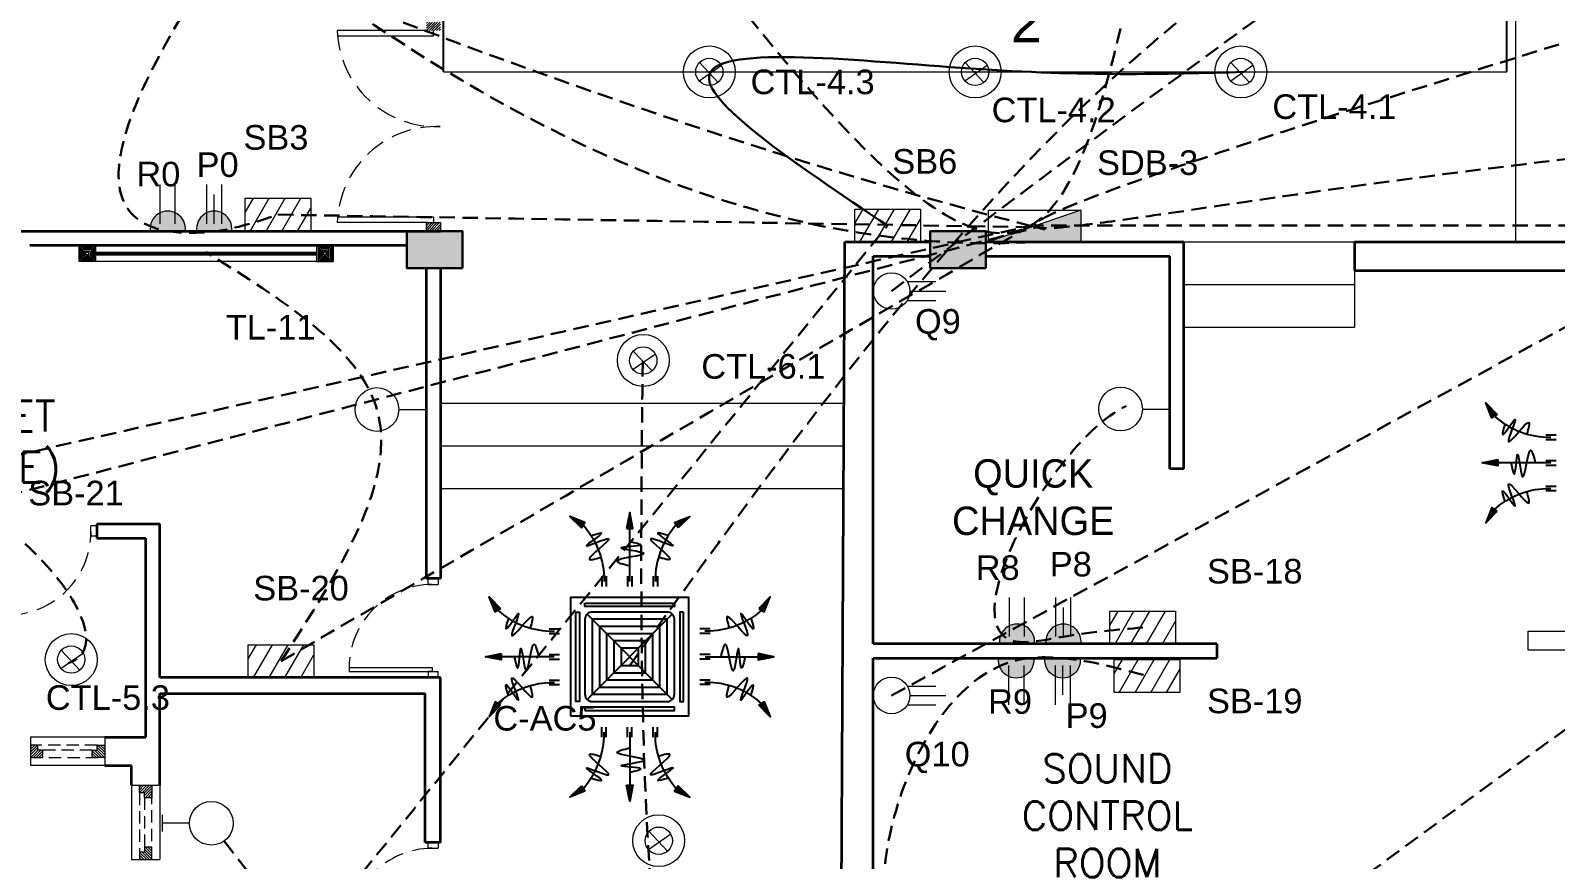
# Model space of a CAD drawing. Header units: inches. Extents: x 845 to 17085, y 908 to 10810.
# Drawn here: x 4550.8 to 4922.8, y 3892.8 to 4095 of the extents above; entities that cross this region are included whole.
import ezdxf

# ---------------------------------------------------------------- set-up
doc = ezdxf.new("R2010")
doc.units = ezdxf.units.IN
doc.header["$LTSCALE"] = 15
doc.header["$MEASUREMENT"] = 0
for name, pattern in [('ACAD_ISO04W100', [30.5, 24, -3, 0.5, -3]), ('CENTER2', [1.125, 0.75, -0.125, 0.125, -0.125]), ('CONTINUA', [0]), ('DASHED2', [0.375, 0.25, -0.125]), ('HIDDEN', [0.375, 0.25, -0.125])]:
    doc.linetypes.add(name, pattern=pattern)
for name, color, linetype, lineweight in [('.15', 4, 'Continuous', 15), ('c1', 21, 'Continuous', 30), ('E. Fixture', 6, 'Continuous', 20), ('FURN', 43, 'Continuous', 18), ('FURN 2', 34, 'Continuous', 15), ('GRID', 8, 'ACAD_ISO04W100', 5), ('HATCH', 251, 'Continuous', 5), ('humans', 7, 'Continuous', 15), ('L-TXT', 255, 'Continuous', 9), ('PDF_Layer1', 1, 'Continuous', 18), ('SLD', 140, 'Continuous', 9), ('wall 1', 1, 'Continuous', 35), ('WIND & DOOR', 160, 'Continuous', 9), ('window and door', 170, 'Continuous', 9)]:
    doc.layers.add(name, color=color, linetype=linetype, lineweight=lineweight)
for name, color, linetype in [('AIR', 7, 'Continuous'), ('AIR-00', 8, 'Continuous'), ('AIR-01', 105, 'Continuous'), ('AIR-02', 2, 'Continuous'), ('AIR-04', 40, 'Continuous'), ('DB cable', 141, 'HIDDEN'), ('dimension', 7, 'Continuous'), ('SB cable', 58, 'CENTER2'), ('Text', 255, 'Continuous')]:
    doc.layers.add(name, color=color, linetype=linetype)
doc.layers.add('door and window', color=7, linetype='Continuous', lineweight=25, true_color=0x0609c1)
doc.styles.add('ROMANS', font='ROMANS')
doc.styles.get("Standard").update_dxf_attribs({"font": 'arial.ttf'})
doc.dimstyles.get("Standard").update_dxf_attribs({"dimtxt": 9.75, "dimasz": 6.25, "dimexe": 0.18, "dimexo": 0.0625, "dimgap": 0.09, "dimtad": 0, "dimdec": 1, "dimzin": 0, "dimdsep": 46, "dimlunit": 4, "dimtxsty": 'Standard', "dimblk": 'ARCHTICK', "dimcen": 0.09, "dimadec": 0, "dimazin": 0, "dimtfac": 1, "dimtdec": 1, "dimtofl": 0, "dimtmove": 0, "dimatfit": 3, "dimldrblk": 'ARCHTICK', "dimfxl": 1, "dimtolj": 1, "dimtzin": 0, "dimlwd": 25, "dimarcsym": 0})

# ---------------------------------------------------------------- blocks, each defined once
blk = doc.blocks.new('C')
at = {"layer": 'E. Fixture'}
blk.add_hatch(color=256, dxfattribs=at).paths.add_polyline_path([(27131.11, -3595.1), (27140.34, -3595.1), (27140.34, -3591.94)])
blk.add_line((27140.34, -3591.94), (27131.11, -3595.1), dxfattribs=at)
blk.add_lwpolyline([(27131.11, -3591.94), (27140.34, -3591.94), (27140.34, -3595.1), (27131.11, -3595.1), (27131.11, -3591.94)], dxfattribs=at)
blk = doc.blocks.new('05')
at = {"layer": 'E. Fixture'}
blk.add_hatch(color=256, dxfattribs=at).paths.add_polyline_path([(27124.32, -3822.56), (27124.32, -3814.56, 1.138442)])
for p, q in [((27124.32, -3822.56), (27124.32, -3814.56)), ((27122.65, -3816.83), (27113.67, -3816.83)), ((27122.65, -3818.56), (27115.97, -3818.56)), ((27122.65, -3820.28), (27113.67, -3820.28))]:
    blk.add_line(p, q, dxfattribs=at)
blk.add_arc((27123.8, -3818.56), 4.03, 82.5917, 277.4083, dxfattribs=at)
blk = doc.blocks.new('10')
at = {"layer": 'E. Fixture'}
blk.add_hatch(color=256, dxfattribs=at).paths.add_polyline_path([(27132.13, -3831.38), (27132.13, -3823.38, 1.138442)])
for p, q in [((27132.13, -3831.38), (27132.13, -3823.38)), ((27130.46, -3825.65), (27121.48, -3825.65)), ((27130.46, -3829.1), (27121.48, -3829.1))]:
    blk.add_line(p, q, dxfattribs=at)
blk.add_arc((27131.61, -3827.38), 4.03, 82.5917, 277.4083, dxfattribs=at)
blk = doc.blocks.new('oo')
at = {"layer": 'E. Fixture', "lineweight": 15}
for p, q in [((755.23, 589.1), (809.18, 589.1)), ((755.23, 589.03), (809.18, 589.03)), ((755.23, 588.97), (809.18, 588.97)), ((755.23, 588.9), (809.18, 588.9)), ((755.23, 588.77), (809.18, 588.77)), ((755.23, 588.63), (809.18, 588.63)), ((755.23, 588.57), (809.18, 588.57)), ((755.23, 588.5), (809.18, 588.5)), ((755.23, 588.43), (809.18, 588.43)), ((755.23, 588.43), (809.18, 588.43))]:
    blk.add_line(p, q, dxfattribs=at)
at = {"layer": 'E. Fixture', "color": 5, "lineweight": 15}
blk.add_lwpolyline([(751.23, 590.77), (813.18, 590.77), (813.18, 586.76), (751.23, 586.76), (751.23, 590.77)], dxfattribs=at)
at = {"layer": 'HATCH', "lineweight": 15}
for points in [[(751.23, 590.77), (755.23, 590.77), (755.23, 586.76), (751.23, 586.76)], [(751.56, 590.43), (754.89, 590.43), (754.89, 587.1), (751.56, 587.1)], [(751.89, 590.1), (754.56, 590.1), (754.56, 587.43), (751.89, 587.43)], [(752.23, 589.77), (754.23, 589.77), (754.23, 587.76), (752.23, 587.76)], [(752.56, 589.43), (753.89, 589.43), (753.89, 588.1), (752.56, 588.1)], [(752.89, 589.1), (753.56, 589.1), (753.56, 588.43), (752.89, 588.43)], [(813.18, 590.77), (809.18, 590.77), (809.18, 586.76), (813.18, 586.76)], [(812.85, 590.43), (809.51, 590.43), (809.51, 587.1), (812.85, 587.1)], [(812.52, 590.1), (809.85, 590.1), (809.85, 587.43), (812.52, 587.43)], [(812.18, 589.77), (810.18, 589.77), (810.18, 587.76), (812.18, 587.76)], [(811.85, 589.43), (810.52, 589.43), (810.52, 588.1), (811.85, 588.1)], [(811.52, 589.1), (810.85, 589.1), (810.85, 588.43), (811.52, 588.43)]]:
    blk.add_lwpolyline(points, close=True, dxfattribs=at)
blk = doc.blocks.new('FCU-13000P (CASSETTE SPLIT)')
at = {"layer": 'AIR-00', "ltscale": 3}
for p, q in [((0, 0.523), (0, 1)), ((-0.193, 0.558), (-0.193, 0.487)), ((-0.162, 0.558), (-0.162, 0.487)), ((-0.016, 0.558), (-0.016, 0.487)), ((0.016, 0.558), (0.016, 0.487)), ((0.162, 0.558), (0.162, 0.487)), ((0.193, 0.558), (0.193, 0.487)), ((-0.558, 0.193), (-0.487, 0.193)), ((-0.558, 0.162), (-0.487, 0.162)), ((0.558, 0.193), (0.487, 0.193)), ((0.558, 0.162), (0.487, 0.162)), ((-0.523, 0), (-1, 0)), ((-0.558, 0.016), (-0.487, 0.016)), ((0.558, 0.016), (0.487, 0.016)), ((0.523, 0), (1, 0)), ((-0.558, -0.016), (-0.487, -0.016)), ((0.558, -0.016), (0.487, -0.016)), ((-0.558, -0.162), (-0.487, -0.162)), ((-0.558, -0.193), (-0.487, -0.193)), ((0.558, -0.162), (0.487, -0.162)), ((0.558, -0.193), (0.487, -0.193)), ((-0.193, -0.558), (-0.193, -0.487)), ((-0.162, -0.558), (-0.162, -0.487)), ((-0.016, -0.558), (-0.016, -0.487)), ((0, -0.523), (0, -1)), ((0.016, -0.558), (0.016, -0.487)), ((0.162, -0.558), (0.162, -0.487)), ((0.193, -0.558), (0.193, -0.487))]:
    blk.add_line(p, q, dxfattribs=at)
at = {"layer": 'AIR-00'}
for p, q in [((0.295, -0.295), (-0.295, 0.295)), ((0.295, 0.295), (-0.295, -0.295))]:
    blk.add_line(p, q, dxfattribs=at)
at = {"layer": 'AIR-00', "ltscale": 3}
for points in [[(-0.335, 0.895), (-0.311, 0.932), (-0.416, 0.973)], [(-0.022, 0.89), (0.022, 0.89), (0, 1)], [(0.335, 0.895), (0.311, 0.932), (0.416, 0.973)], [(-0.895, 0.335), (-0.932, 0.311), (-0.973, 0.416)], [(0.895, 0.335), (0.932, 0.311), (0.973, 0.416)], [(-0.89, 0.022), (-0.89, -0.022), (-1, 0)], [(0.89, 0.022), (0.89, -0.022), (1, 0)], [(-0.895, -0.335), (-0.932, -0.311), (-0.973, -0.416)], [(0.895, -0.335), (0.932, -0.311), (0.973, -0.416)], [(-0.335, -0.895), (-0.311, -0.932), (-0.416, -0.973)], [(-0.022, -0.89), (0.022, -0.89), (0, -1)], [(0.335, -0.895), (0.311, -0.932), (0.416, -0.973)]]:
    blk.add_lwpolyline(points, close=True, dxfattribs=at)
at = {"layer": 'AIR-00'}
for points in [[(-0.323, 0.914, -0.171809), (-0.178, 0.558), (-0.178, 0.522)], [(0.323, 0.914, 0.171809), (0.178, 0.558), (0.178, 0.522)], [(-0.914, 0.323, 0.171809), (-0.558, 0.178), (-0.522, 0.178)], [(0.914, 0.323, -0.171809), (0.558, 0.178), (0.522, 0.178)], [(-0.914, -0.323, -0.171809), (-0.558, -0.178), (-0.522, -0.178)], [(0.914, -0.323, 0.171809), (0.558, -0.178), (0.522, -0.178)], [(-0.323, -0.914, 0.171809), (-0.178, -0.558), (-0.178, -0.522)], [(0.323, -0.914, -0.171809), (0.178, -0.558), (0.178, -0.522)]]:
    blk.add_lwpolyline(points, format="xyb", dxfattribs=at)
for points in [[(-0.26, -0.26), (0.26, -0.26), (0.26, 0.26), (-0.26, 0.26)], [(-0.21, -0.21), (0.21, -0.21), (0.21, 0.21), (-0.21, 0.21)], [(-0.16, -0.16), (0.16, -0.16), (0.16, 0.16), (-0.16, 0.16)], [(-0.11, -0.11), (0.11, -0.11), (0.11, 0.11), (-0.11, 0.11)], [(-0.06, -0.06), (0.06, -0.06), (0.06, 0.06), (-0.06, 0.06)]]:
    blk.add_lwpolyline(points, close=True, dxfattribs=at)
at = {"layer": 'AIR-00', "ltscale": 3}
for points in [[(-0.268, 0.84), (-0.231, 0.852), (-0.134, 0.882), (-0.422, 0.704), (0.005, 0.903), (-0.358, 0.645), (-0.239, 0.678), (-0.199, 0.69)], [(0.268, 0.84), (0.231, 0.852), (0.134, 0.882), (0.422, 0.704), (-0.005, 0.903), (0.358, 0.645), (0.239, 0.678), (0.199, 0.69)], [(-0.84, 0.268), (-0.852, 0.231), (-0.882, 0.134), (-0.704, 0.422), (-0.903, -0.005), (-0.645, 0.358), (-0.678, 0.239), (-0.69, 0.199)], [(0.84, 0.268), (0.852, 0.231), (0.882, 0.134), (0.704, 0.422), (0.903, -0.005), (0.645, 0.358), (0.678, 0.239), (0.69, 0.199)], [(-0.84, -0.268), (-0.852, -0.231), (-0.882, -0.134), (-0.704, -0.422), (-0.903, 0.005), (-0.645, -0.358), (-0.678, -0.239), (-0.69, -0.199)], [(0.84, -0.268), (0.852, -0.231), (0.882, -0.134), (0.704, -0.422), (0.903, 0.005), (0.645, -0.358), (0.678, -0.239), (0.69, -0.199)], [(-0.268, -0.84), (-0.231, -0.852), (-0.134, -0.882), (-0.422, -0.704), (0.005, -0.903), (-0.358, -0.645), (-0.239, -0.678), (-0.199, -0.69)], [(0.268, -0.84), (0.231, -0.852), (0.134, -0.882), (0.422, -0.704), (-0.005, -0.903), (0.358, -0.645), (0.239, -0.678), (0.199, -0.69)]]:
    blk.add_open_spline(points, degree=3, knots=[0.0032834, 0.0032834, 0.0032834, 0.0032834, 0.0712567, 0.1924075, 0.3347111, 0.5062145, 0.5813292, 0.5813292, 0.5813292, 0.5813292], dxfattribs=at)
for points in [[(0, 0.8), (0.077, 0.776), (-0.058, 0.755), (0.098, 0.718), (-0.087, 0.663), (0, 0.631)], [(-0.8, 0), (-0.776, -0.077), (-0.755, 0.058), (-0.718, -0.098), (-0.663, 0.087), (-0.631, 0)], [(0.8, 0), (0.776, -0.077), (0.755, 0.058), (0.718, -0.098), (0.663, 0.087), (0.631, 0)], [(0, -0.8), (0.077, -0.776), (-0.058, -0.755), (0.098, -0.718), (-0.087, -0.663), (0, -0.631)]]:
    blk.add_spline(points, degree=3, dxfattribs=at)
for points in [[(-0.416, 0.973), (-0.335, 0.895), (-0.311, 0.932)], [(0, 1), (-0.022, 0.89), (0.022, 0.89)], [(0.416, 0.973), (0.335, 0.895), (0.311, 0.932)], [(-0.973, 0.416), (-0.895, 0.335), (-0.932, 0.311)], [(0.973, 0.416), (0.895, 0.335), (0.932, 0.311)], [(-1, 0), (-0.89, 0.022), (-0.89, -0.022)], [(1, 0), (0.89, 0.022), (0.89, -0.022)], [(-0.973, -0.416), (-0.895, -0.335), (-0.932, -0.311)], [(0.973, -0.416), (0.895, -0.335), (0.932, -0.311)], [(-0.416, -0.973), (-0.335, -0.895), (-0.311, -0.932)], [(0, -1), (-0.022, -0.89), (0.022, -0.89)], [(0.416, -0.973), (0.335, -0.895), (0.311, -0.932)]]:
    blk.add_solid(points, dxfattribs=at)
at = {"layer": 'AIR-01'}
for points in [[(-0.31, 0.372), (0.31, 0.372), (0.31, 0.348), (-0.31, 0.348)], [(-0.373, 0.31), (-0.348, 0.31), (-0.348, -0.31), (-0.373, -0.31)], [(0.372, 0.31), (0.348, 0.31), (0.348, -0.31), (0.372, -0.31)], [(-0.31, -0.373), (0.31, -0.373), (0.31, -0.348), (-0.31, -0.348)]]:
    blk.add_lwpolyline(points, close=True, dxfattribs=at)
at = {"layer": 'AIR-02'}
blk.add_lwpolyline([(-0.26, -0.31), (0.26, -0.31, 0.414214), (0.31, -0.26), (0.31, 0.26, 0.414214), (0.26, 0.31), (-0.26, 0.31, 0.414214), (-0.31, 0.26), (-0.31, -0.26, 0.414214)], format="xyb", close=True, dxfattribs=at)
at = {"layer": 'AIR-04'}
blk.add_lwpolyline([(-0.41, -0.41), (0.41, -0.41), (0.41, 0.41), (-0.41, 0.41)], close=True, dxfattribs=at)
blk = doc.blocks.new('_ArchTick')
at = {"layer": 'GRID', "color": 0, "const_width": 0.15}
blk.add_lwpolyline([(-0.5, -0.5), (0.5, 0.5)], dxfattribs=at)
blk = doc.blocks.new('*D184')
at = {"layer": 'Defpoints', "color": 0, "linetype": 'ByBlock', "lineweight": 30, "transparency": 16777216}
for p in [(4651.58, 4103.77), (4651.58, 4084.86), (4910.93, 4084.86)]:
    blk.add_point(p, dxfattribs=at)
at = {"layer": 'humans', "color": 0, "linetype": 'ByBlock', "lineweight": -2, "transparency": 16777216}
for p, q in [((4651.58, 4084.92), (4651.58, 4103.95)), ((4910.93, 4084.92), (4910.93, 4103.95))]:
    blk.add_line(p, q, dxfattribs=at)
at = {"layer": 'humans', "color": 0, "linetype": 'Continuous', "lineweight": 25, "transparency": 16777216}
for p, q in [((4651.58, 4103.77), (4760.78, 4103.77)), ((4910.93, 4103.77), (4801.73, 4103.77))]:
    blk.add_line(p, q, dxfattribs=at)
at = {"layer": 'humans', "color": 0, "linetype": 'ByBlock', "lineweight": 25, "transparency": 16777216, "xscale": 6.25, "yscale": 6.25, "zscale": 6.25}
for p, rotation in [((4651.58, 4103.77), 179.9999999999604), ((4910.93, 4103.77), 359.9999999999604)]:
    blk.add_blockref('_ArchTick', p, dxfattribs=dict(at, rotation=rotation))
at = {"layer": 'humans', "color": 0, "linetype": 'ByBlock', "transparency": 16777216, "insert": (4781.25, 4103.77), "char_height": 9.75, "attachment_point": 5}
blk.add_mtext('\\A1;21\'-7{\\H1x;\\S1/2;}"', dxfattribs=at)
blk = doc.blocks.new('*D328')
at = {"layer": 'Defpoints', "color": 0, "linetype": 'DASHED2', "lineweight": 211, "transparency": 16777216}
for p in [(4447.8, 4239.51), (4276.42, 3387.16), (4447.8, 3387.16), (4733.32, 1786.91), (4733.32, 1708.41), (4746.82, 1708.41)]:
    blk.add_point(p, dxfattribs=at)
at = {"layer": 'dimension', "color": 0, "linetype": 'DASHED2', "lineweight": -2, "transparency": 16777216}
for p, q in [((4733.38, 1786.91), (4747, 1786.91)), ((4733.38, 1708.41), (4747, 1708.41))]:
    blk.add_line(p, q, dxfattribs=at)
at = {"layer": 'dimension', "color": 0, "linetype": 'Continuous', "lineweight": 25, "transparency": 16777216}
for p, q in [((4746.82, 1786.91), (4746.82, 1764.29)), ((4746.82, 1708.41), (4746.82, 1731.03))]:
    blk.add_line(p, q, dxfattribs=at)
at = {"layer": 'L-TXT', "color": 0, "linetype": 'DASHED2', "lineweight": -2, "transparency": 16777216}
for p, q in [((4447.74, 4239.51), (4276.24, 4239.51)), ((4447.74, 3387.16), (4276.24, 3387.16))]:
    blk.add_line(p, q, dxfattribs=at)
at = {"layer": 'L-TXT', "color": 0, "linetype": 'Continuous', "lineweight": 25, "transparency": 16777216}
for p, q in [((4276.42, 4239.51), (4276.42, 3833.69)), ((4276.42, 3387.16), (4276.42, 3792.99))]:
    blk.add_line(p, q, dxfattribs=at)
at = {"layer": 'dimension', "color": 0, "linetype": 'DASHED2', "lineweight": 25, "transparency": 16777216, "xscale": 6.25, "yscale": 6.25, "zscale": 6.25}
for p, rotation in [((4746.82, 1786.91), 90), ((4746.82, 1708.41), 270)]:
    blk.add_blockref('_ArchTick', p, dxfattribs=dict(at, rotation=rotation))
at = {"layer": 'L-TXT', "color": 0, "linetype": 'DASHED2', "lineweight": 25, "transparency": 16777216, "xscale": 6.25, "yscale": 6.25, "zscale": 6.25}
for p, rotation in [((4276.42, 4239.51), 90), ((4276.42, 3387.16), 270)]:
    blk.add_blockref('_ArchTick', p, dxfattribs=dict(at, rotation=rotation))
at = {"layer": 'dimension', "color": 0, "linetype": 'DASHED2', "lineweight": 30, "transparency": 16777216, "insert": (4746.82, 1747.66), "char_height": 9.75, "attachment_point": 5, "rotation": 90}
blk.add_mtext('\\A1;6\'-6{\\H1x;\\S1/2;}"', dxfattribs=at)
at = {"layer": 'L-TXT', "color": 0, "linetype": 'DASHED2', "lineweight": 211, "transparency": 16777216, "insert": (4276.42, 3813.34), "char_height": 9.75, "attachment_point": 5, "rotation": 90}
blk.add_mtext('\\A1;71\'-0{\\H1x;\\S1/2;}"', dxfattribs=at)
blk = doc.blocks.new('*D331')
at = {"layer": 'Defpoints', "color": 0, "linetype": 'DASHED2', "lineweight": 211, "transparency": 16777216}
for p in [(5671.72, 4291.1), (4447.8, 4239.51), (5671.72, 4239.51), (4819.32, 1356.91), (4865.82, 1356.91), (4865.82, 1021.91)]:
    blk.add_point(p, dxfattribs=at)
at = {"layer": 'dimension', "color": 0, "linetype": 'DASHED2', "lineweight": -2, "transparency": 16777216}
for p, q in [((4865.75, 1356.91), (4819.14, 1356.91)), ((4865.75, 1021.91), (4819.14, 1021.91))]:
    blk.add_line(p, q, dxfattribs=at)
at = {"layer": 'dimension', "color": 0, "linetype": 'Continuous', "lineweight": 25, "transparency": 16777216}
for p, q in [((4819.32, 1356.91), (4819.32, 1210.11)), ((4819.32, 1021.91), (4819.32, 1168.7))]:
    blk.add_line(p, q, dxfattribs=at)
at = {"layer": 'L-TXT', "color": 0, "linetype": 'DASHED2', "lineweight": -2, "transparency": 16777216}
for p, q in [((4447.8, 4239.58), (4447.8, 4291.28)), ((5671.72, 4239.58), (5671.72, 4291.28))]:
    blk.add_line(p, q, dxfattribs=at)
at = {"layer": 'L-TXT', "color": 0, "linetype": 'Continuous', "lineweight": 25, "transparency": 16777216}
for p, q in [((4447.8, 4291.1), (5048.07, 4291.1)), ((5671.72, 4291.1), (5071.45, 4291.1))]:
    blk.add_line(p, q, dxfattribs=at)
at = {"layer": 'dimension', "color": 0, "linetype": 'DASHED2', "lineweight": 25, "transparency": 16777216, "xscale": 6.25, "yscale": 6.25, "zscale": 6.25}
for p, rotation in [((4819.32, 1356.91), 90), ((4819.32, 1021.91), 270)]:
    blk.add_blockref('_ArchTick', p, dxfattribs=dict(at, rotation=rotation))
at = {"layer": 'L-TXT', "color": 0, "linetype": 'DASHED2', "lineweight": 25, "transparency": 16777216, "xscale": 6.25, "yscale": 6.25, "zscale": 6.25, "rotation": 180}
blk.add_blockref('_ArchTick', (4447.8, 4291.1), dxfattribs=at)
at = {"layer": 'L-TXT', "color": 0, "linetype": 'DASHED2', "lineweight": 25, "transparency": 16777216, "xscale": 6.25, "yscale": 6.25, "zscale": 6.25}
blk.add_blockref('_ArchTick', (5671.72, 4291.1), dxfattribs=at)
at = {"layer": 'dimension', "color": 0, "linetype": 'DASHED2', "lineweight": 30, "transparency": 16777216, "insert": (4819.32, 1189.41), "char_height": 9.75, "attachment_point": 5, "rotation": 90}
blk.add_mtext('\\A1;27\'-11"', dxfattribs=at)
at = {"layer": 'L-TXT', "color": 0, "linetype": 'DASHED2', "lineweight": 211, "transparency": 16777216, "insert": (5059.76, 4291.1), "char_height": 9.75, "attachment_point": 5}
blk.add_mtext("\\A1;102'", dxfattribs=at)

msp = doc.modelspace()

# ---------------------------------------------------------------- hatches: boundary and pattern name
at = {"layer": 'E. Fixture', "lineweight": 5}
h = msp.add_hatch(dxfattribs=at)
h.set_pattern_fill('ANSI31', color=256, scale=26.668912, angle=15, style=0)
h.set_pattern_definition([(60, (-66228.3533, 11484.3496), (-2.88699442, 1.666807), [])])
h.paths.add_polyline_path([(4603.2, 4046.06), (4619.2, 4046.06), (4619.2, 4054.06), (4603.2, 4054.06)])
h = msp.add_hatch(dxfattribs=at)
h.set_pattern_fill('ANSI31', color=256, scale=26.668912, angle=15, style=0)
h.set_pattern_definition([(60, (-66079.651, 11481.684), (-2.88699442, 1.666807), [])])
h.paths.add_polyline_path([(4751.9, 4043.39), (4767.9, 4043.39), (4767.9, 4051.39), (4751.9, 4051.39)])
h = msp.add_hatch(dxfattribs=at)
h.set_pattern_fill('ANSI31', color=256, scale=26.668912, angle=15, style=0)
h.set_pattern_definition([(60, (-66017.409, 11383.6317), (-2.88699442, 1.666807), [])])
h.paths.add_polyline_path([(4814.14, 3945.34), (4830.14, 3945.34), (4830.14, 3953.34), (4814.14, 3953.34)])
h = msp.add_hatch(dxfattribs=at)
h.set_pattern_fill('ANSI31', color=256, scale=26.668912, angle=15, style=0)
h.set_pattern_definition([(60, (-66227.5912, 11375.459), (-2.88699442, 1.666807), [])])
h.paths.add_polyline_path([(4603.96, 3937.17), (4619.96, 3937.17), (4619.96, 3945.17), (4603.96, 3945.17)])
h = msp.add_hatch(dxfattribs=at)
h.set_pattern_fill('ANSI31', color=256, scale=26.668912, angle=15, style=0)
h.set_pattern_definition([(60, (-66016.37, 11371.8353), (-2.88699442, 1.666807), [])])
h.paths.add_polyline_path([(4815.18, 3933.54), (4831.18, 3933.54), (4831.18, 3941.55), (4815.18, 3941.55)])
at = {"layer": 'HATCH', "lineweight": 0, "true_color": 0x000000}
h = msp.add_hatch(dxfattribs=at)
h.set_pattern_fill('ANSI31', color=18, scale=0.135883)
h.set_pattern_definition([(45, (-944924.3891, -1058206.72986), (-0.30506607815, 0.30506607815), [])])
h.paths.add_polyline_path([(4650.8, 4048.11), (4650.46, 4048.11), (4647.4, 4048.11), (4647.4, 4046.06), (4650.8, 4046.06)])
h.paths.add_polyline_path([(4650.8, 4097.02), (4647.4, 4097.02), (4647.4, 4094.97), (4647.74, 4094.97), (4650.8, 4094.97)])
at = {"layer": 'HATCH'}
h = msp.add_hatch(color=256, dxfattribs=at)
h.dxf.hatch_style = 1
h.paths.add_polyline_path([(4656.17, 4046.06), (4656.17, 4037.01), (4642.6, 4037.01), (4642.6, 4046.06)])
h = msp.add_hatch(color=256, dxfattribs=at)
h.dxf.hatch_style = 1
h.paths.add_polyline_path([(4783.9, 4046.06), (4783.9, 4037.01), (4770.33, 4037.01), (4770.33, 4046.06)])

# ---------------------------------------------------------------- linework, layer by layer
at = {"layer": '.15', "lineweight": 15}
for p, q in [((4568.92, 3922.63), (4550.83, 3922.63)), ((4568.92, 3915.69), (4550.83, 3915.69)), ((4575.48, 3910.87), (4575.48, 3892.77)), ((4582.41, 3910.87), (4582.41, 3892.77))]:
    msp.add_line(p, q, dxfattribs=at)
at = {"layer": 'c1'}
for points in [[(4656.17, 4037.01), (4656.17, 4046.06), (4642.6, 4046.06), (4642.6, 4037.01)], [(4783.9, 4037.01), (4783.9, 4046.06), (4770.33, 4046.06), (4770.33, 4037.01)]]:
    msp.add_lwpolyline(points, close=True, dxfattribs=at)
at = {"layer": 'DB cable', "linetype": 'DASHED2', "lineweight": 30}
for points in [[(4760.87, 4031.43), (5208.14, 4175.54), (5208.72, 4174.39)], [(4696.99, 3940.1), (5057.53, 4141.11), (5394.33, 3994.45), (5225.99, 4133.87), (5225.62, 4132.38)], [(4520.41, 4188.21), (4795.8, 4043.39), (4797.06, 4043.46)], [(4760.87, 3932.78), (5209.4, 4177.92)], [(4516.41, 4147.19), (4796.2, 4046.97), (4798.25, 4046.45)], [(4539.59, 3463.74), (4592.3, 3629.81), (4713.54, 3760.41), (5225.99, 4129.66)], [(4701.77, 4129.37), (4794.74, 4047.34), (4823.64, 4129.37)], [(4803.17, 3318.92), (5052.79, 3318.92), (5265.67, 3319.53), (5376.59, 3740.68), (5225.99, 4129.66)], [(4803.42, 3465.42), (5050.92, 3463.27), (5269.03, 3463.27), (5225.99, 4129.66)], [(4803.66, 3609.74), (5051.16, 3609.74), (5267.16, 3606.09), (5225.99, 4129.66)], [(4611.2, 4050.06), (4796.2, 4046.97)], [(4611.96, 3941.17), (4797.52, 4048.95)], [(4491.26, 3978.65), (4794.74, 4047.34)], [(4534.22, 3978.65), (4796.2, 4046.97)], [(4617.54, 3872.04), (4759.9, 4047.39)], [(5034.18, 4047.39), (4795.77, 4047.39)]]:
    msp.add_spline(points, degree=3, dxfattribs=at)
at = {"layer": 'DB cable', "color": 6, "linetype": 'DASHED2', "lineweight": 30}
msp.add_spline([(4514.45, 3664.24), (5660.97, 3625.08), (5306.65, 4047.26), (4795.8, 4047.26), (5209.4, 4177.92)], degree=3, dxfattribs=at)
at = {"layer": 'door and window', "color": 18, "lineweight": 0, "true_color": 0x000000}
for p, q in [((4647.74, 4094.97), (4625.67, 4094.97)), ((4649.1, 4093.62), (4625.75, 4093.62)), ((4649.1, 4093.62), (4649.1, 4094.97)), ((4647.74, 4048.11), (4625.67, 4048.11)), ((4649.1, 4049.46), (4625.75, 4049.46)), ((4649.1, 4049.46), (4649.1, 4048.11))]:
    msp.add_line(p, q, dxfattribs=at)
msp.add_lwpolyline([(4650.8, 4046.06), (4647.4, 4046.06), (4647.4, 4048.11), (4650.8, 4048.11)], close=True, dxfattribs=at)
at = {"layer": 'E. Fixture', "lineweight": 5}
for p, q in [((4719.37, 4086.41), (4713.92, 4082.64)), ((4713.99, 4087.14), (4718.54, 4082.29)), ((4784.2, 4086.41), (4778.76, 4082.64)), ((4778.82, 4087.14), (4783.38, 4082.29)), ((4849.04, 4086.41), (4843.6, 4082.64)), ((4843.66, 4087.14), (4848.22, 4082.29)), ((4764.73, 4033.74), (4771.71, 4033.74)), ((4764.73, 4029.13), (4771.71, 4029.13)), ((4765.32, 4031.43), (4774.14, 4031.43)), ((4703.26, 4016.05), (4697.82, 4012.28)), ((4697.88, 4016.78), (4702.44, 4011.93)), ((4647.33, 4004.55), (4647.33, 4000.51)), ((4828.73, 4004.67), (4828.73, 4000.63)), ((4640.66, 4002.53), (4647.33, 4002.53)), ((4822.06, 4002.65), (4828.73, 4002.65)), ((4558.34, 3943.81), (4562.89, 3938.96)), ((4563.72, 3943.08), (4558.27, 3939.32)), ((4764.73, 3935.08), (4771.71, 3935.08)), ((4765.32, 3932.78), (4774.14, 3932.78)), ((4764.73, 3930.48), (4771.71, 3930.48)), ((4582.94, 3903.64), (4582.94, 3899.6)), ((4589.6, 3901.62), (4582.94, 3901.62)), ((4707.02, 3898.92), (4701.57, 3895.15)), ((4701.64, 3899.65), (4706.19, 3894.8))]:
    msp.add_line(p, q, dxfattribs=at)
for points in [[(4603.2, 4054.06), (4619.2, 4054.06), (4619.2, 4046.06), (4603.2, 4046.06)], [(4751.9, 4051.39), (4767.9, 4051.39), (4767.9, 4043.39), (4751.9, 4043.39)], [(4814.14, 3953.34), (4830.14, 3953.34), (4830.14, 3945.34), (4814.14, 3945.34)], [(4603.96, 3945.17), (4619.96, 3945.17), (4619.96, 3937.17), (4603.96, 3937.17)], [(4815.18, 3941.55), (4831.18, 3941.55), (4831.18, 3933.54), (4815.18, 3933.54)]]:
    msp.add_lwpolyline(points, close=True, dxfattribs=at)
for centre, radius in [((4716.42, 4084.86), 6.33), ((4781.25, 4084.86), 6.33), ((4846.09, 4084.86), 6.33), ((4716.42, 4084.86), 3.33), ((4781.25, 4084.86), 3.33), ((4846.09, 4084.86), 3.33), ((4760.87, 4031.43), 4.46), ((4700.31, 4014.5), 6.33), ((4700.31, 4014.5), 3.33), ((4635.33, 4002.53), 5.33), ((4816.73, 4002.65), 5.33), ((4560.77, 3941.53), 6.33), ((4560.77, 3941.53), 3.33), ((4760.87, 3932.78), 4.46), ((4594.94, 3901.62), 5.33), ((4704.07, 3897.36), 6.33), ((4704.07, 3897.36), 3.33)]:
    msp.add_circle(centre, radius, dxfattribs=at)
at = {"layer": 'FURN'}
for p, q in [((4650.66, 4004.08), (4749.33, 4004.08)), ((4650.66, 3993.67), (4749.33, 3993.67)), ((4650.66, 3983.27), (4749.33, 3983.27))]:
    msp.add_line(p, q, dxfattribs=at)
at = {"layer": 'FURN 2'}
for p, q in [((4832.2, 4043.39), (4873.81, 4043.39)), ((4873.81, 4036.46), (4873.81, 4022.59)), ((4832.2, 4032.99), (4873.81, 4032.99)), ((4832.2, 4022.59), (4873.81, 4022.59))]:
    msp.add_line(p, q, dxfattribs=at)
at = {"layer": 'HATCH', "lineweight": 0}
for p, q in [((4550.83, 3920.25), (4551.24, 3920.67)), ((4550.83, 3919.59), (4551.9, 3920.67)), ((4550.83, 3918.93), (4552.56, 3920.67)), ((4550.83, 3918.27), (4552.63, 3920.08)), ((4550.87, 3917.65), (4552.68, 3919.46)), ((4551.53, 3917.65), (4553.34, 3919.46)), ((4552.19, 3917.65), (4553.84, 3919.3)), ((4552.86, 3917.65), (4553.84, 3918.64)), ((4553.52, 3917.65), (4553.84, 3917.97)), ((4567.55, 3917.65), (4565.9, 3919.3)), ((4566.89, 3917.65), (4565.9, 3918.64)), ((4566.23, 3917.65), (4565.9, 3917.97)), ((4568.21, 3917.65), (4566.4, 3919.46)), ((4568.87, 3917.65), (4567.06, 3919.46)), ((4568.92, 3918.27), (4567.11, 3920.08)), ((4568.92, 3918.93), (4567.18, 3920.67)), ((4568.92, 3919.59), (4567.84, 3920.67)), ((4568.92, 3920.25), (4568.51, 3920.67)), ((4577.85, 3910.87), (4577.44, 3910.45)), ((4578.51, 3910.87), (4577.44, 3909.79)), ((4579.18, 3910.87), (4577.44, 3909.13)), ((4579.84, 3910.87), (4578.03, 3909.06)), ((4580.45, 3910.82), (4578.64, 3909.01)), ((4580.45, 3910.16), (4578.64, 3908.35)), ((4580.45, 3909.5), (4578.81, 3907.85)), ((4580.45, 3908.84), (4579.47, 3907.85)), ((4580.45, 3908.17), (4580.13, 3907.85)), ((4580.45, 3893.48), (4578.64, 3895.29)), ((4580.45, 3894.14), (4578.81, 3895.79)), ((4580.45, 3894.81), (4579.47, 3895.79)), ((4580.45, 3895.47), (4580.13, 3895.79)), ((4579.18, 3892.77), (4577.44, 3894.51)), ((4578.51, 3892.77), (4577.44, 3893.85)), ((4577.85, 3892.77), (4577.44, 3893.19)), ((4579.84, 3892.77), (4578.03, 3894.58)), ((4580.45, 3892.82), (4578.64, 3894.63))]:
    msp.add_line(p, q, dxfattribs=at)
at = {"layer": 'humans', "linetype": 'ByBlock'}
msp.add_line((4651.58, 4084.86), (4910.93, 4084.86), dxfattribs=at)
for points in [[(4913.16, 4232.58), (5199.25, 4232.58), (5199.25, 4043.39), (4913.16, 4043.39)], [(4916.15, 3948.5), (5184.08, 3948.5), (5184.08, 3943.82), (4916.15, 3943.82)]]:
    msp.add_lwpolyline(points, close=True, dxfattribs=at)
for p in [(4716.42, 4084.86), (4781.25, 4084.86), (4846.09, 4084.86)]:
    msp.add_point(p, dxfattribs=at)
at = {"layer": 'PDF_Layer1', "lineweight": 18}
for p, q in [((4550.83, 3922.63), (4550.83, 3915.69)), ((4568.92, 3922.63), (4568.92, 3915.69)), ((4575.48, 3910.87), (4582.41, 3910.87)), ((4575.48, 3892.77), (4582.41, 3892.77))]:
    msp.add_line(p, q, dxfattribs=at)
at = {"layer": 'SB cable', "color": 2, "linetype": 'DASHED2', "lineweight": 30}
for points in [[(4946.32, 4187.21), (5020.41, 4189.18), (5088.71, 4187.63), (5159.8, 4187.48), (5159.95, 4142.67), (5088.85, 4142.67), (5017.31, 4142.53), (4947.11, 4142.8), (4945.88, 4097), (5014.97, 4095.51), (5088.55, 4097.58), (5157.46, 4095.51), (5199.94, 4181.02), (4913.51, 4180.6), (5108.55, 4045.59), (4991.68, 4047.39), (5034.18, 4047.39)], [(4503.33, 4057.56), (4645, 4178.36), (4584.31, 4046.06), (4595.64, 4045.97), (4611.2, 4050.06)], [(4611.96, 3941.17), (4635.33, 4002.53), (4593.65, 4040.92)], [(4700.16, 4014.35), (4701.57, 3895.15), (4705.73, 3820.22), (4702.31, 3690.68), (4779.2, 3844.84), (4781.03, 3844.34)], [(4822.14, 3949.34), (4802.8, 3947.12), (4791.47, 3945.9), (4816.73, 4002.65), (4818.08, 4003.39)], [(4519.03, 3941.59), (4534.22, 3978.65), (4560.4, 3940.79), (4560.03, 3940.65)], [(4823.92, 3865.37), (4763.62, 3865.93), (4791.26, 3941.32), (4802.6, 3941.87), (4823.18, 3937.55)], [(4871.98, 3808.67), (4939.81, 3775.56), (5014.31, 3754.45), (5089.66, 3754.64), (5162.27, 3774.76), (5228.46, 3807.74), (5340.15, 3902.55), (5340.79, 3902.04)], [(4598.04, 3897.28), (4617.54, 3872.04)]]:
    msp.add_spline(points, degree=3, dxfattribs=at)
at = {"layer": 'SB cable', "color": 2, "linetype": 'ByBlock', "lineweight": 30}
msp.add_spline([(4846.8, 4084.86), (4780.19, 4085.68), (4716.52, 4084.44), (4759.9, 4047.39)], degree=3, dxfattribs=at)
at = {"layer": 'wall 1', "ltscale": 1.5}
for p, q in [((4454.74, 4046.06), (4650.8, 4046.06)), ((4550.7, 4042.59), (4642.6, 4042.59)), ((4748.53, 3859), (4749.47, 4043.39)), ((4749.47, 4043.39), (4770.33, 4043.39)), ((4783.9, 4043.39), (4832.2, 4043.39)), ((4832.2, 3988.08), (4832.2, 4043.39)), ((4873.81, 4043.39), (5045.18, 4043.39)), ((4873.81, 4043.39), (4873.81, 4036.46)), ((4647.33, 4037.01), (4647.33, 3961.29)), ((4650.8, 4037.01), (4650.8, 3961.29)), ((4756.41, 3945.34), (4756.41, 4039.93)), ((4756.41, 4039.93), (4770.33, 4039.93)), ((4783.9, 4039.93), (4828.73, 4039.93)), ((4828.73, 3988.08), (4828.73, 4039.93)), ((4873.81, 4036.46), (5227.55, 4036.46)), ((4832.2, 3988.08), (4828.73, 3988.08)), ((4650.8, 3985.54), (4650.8, 3964.73)), ((4567.01, 3974.65), (4582.41, 3974.65)), ((4567.01, 3974.65), (4567.01, 3971.18)), ((4582.41, 3937.17), (4582.41, 3974.65)), ((4567.01, 3971.18), (4578.95, 3971.18)), ((4578.95, 3922.63), (4578.95, 3971.18)), ((4650.8, 3961.29), (4647.33, 3961.29)), ((4840.18, 3945.34), (4756.41, 3945.34)), ((4840.18, 3945.34), (4840.18, 3941.87)), ((4756.41, 3865.93), (4756.41, 3941.87)), ((4756.41, 3941.87), (4840.18, 3941.87)), ((4650.8, 3937.17), (4582.41, 3937.17)), ((4650.8, 3896.91), (4650.8, 3937.17)), ((4582.41, 3910.87), (4582.41, 3933.24)), ((4582.41, 3933.24), (4647.1, 3933.24)), ((4647.1, 3896.91), (4647.1, 3933.24)), ((4568.92, 3922.63), (4578.95, 3922.63)), ((4568.92, 3915.69), (4575.48, 3915.69)), ((4575.48, 3910.87), (4575.48, 3915.69)), ((4650.8, 3896.91), (4647.1, 3896.91))]:
    msp.add_line(p, q, dxfattribs=at)
at = {"layer": 'WIND & DOOR', "color": 18, "linetype": 'CONTINUA', "lineweight": 9, "ltscale": 0.4, "true_color": 0x000000}
for p, q in [((4567.01, 3974.12), (4565.57, 3974.12)), ((4565.57, 3971.71), (4567.01, 3971.71)), ((4647.87, 3959.85), (4647.87, 3961.29)), ((4650.28, 3961.29), (4650.28, 3959.85)), ((4647.86, 3895.5), (4647.86, 3896.94)), ((4650.27, 3896.94), (4650.27, 3895.5))]:
    msp.add_line(p, q, dxfattribs=at)
at = {"layer": 'WIND & DOOR', "color": 18, "linetype": 'ByBlock', "true_color": 0x000000}
for p, q in [((4565.57, 3971.71), (4565.57, 3974.12)), ((4647.87, 3959.85), (4650.28, 3959.85)), ((4647.86, 3895.5), (4650.27, 3895.5))]:
    msp.add_line(p, q, dxfattribs=at)
at = {"layer": 'WIND & DOOR', "linetype": 'CONTINUA', "lineweight": 9, "ltscale": 0.4}
for p, q in [((4565.57, 3972.67), (4565.57, 3971.71)), ((4648.83, 3959.85), (4647.87, 3959.85)), ((4628.55, 3939.58), (4628.57, 3938.62)), ((4628.57, 3939.58), (4648.83, 3939.58)), ((4648.83, 3939.58), (4648.83, 3938.62)), ((4628.57, 3938.62), (4648.83, 3938.62)), ((4648.83, 3938.62), (4647.87, 3938.62)), ((4648.83, 3895.5), (4647.86, 3895.5))]:
    msp.add_line(p, q, dxfattribs=at)
at = {"layer": 'WIND & DOOR', "linetype": 'DASHED2', "lineweight": 5, "ltscale": 0.8}
for p, q in [((4550.83, 3917.65), (4568.92, 3917.65)), ((4567.11, 3920.67), (4552.63, 3920.67)), ((4565.9, 3919.46), (4553.84, 3919.46)), ((4580.45, 3892.77), (4580.45, 3910.87)), ((4577.44, 3909.06), (4577.44, 3894.58)), ((4578.64, 3907.85), (4578.64, 3895.79))]:
    msp.add_line(p, q, dxfattribs=at)
at = {"layer": 'WIND & DOOR', "linetype": 'DASHED2', "lineweight": 9, "ltscale": 1.3}
for centre, radius, start, end in [((4649.87, 4095.73), 24.21, 181.8073, 272.1992), ((4649.87, 4047.34), 24.21, 87.8008, 178.1927), ((4545.3, 3972.67), 20.26, 270, 0), ((4648.83, 3939.58), 20.26, 90, 180), ((4648.83, 3875.23), 20.26, 90, 180)]:
    msp.add_arc(centre, radius, start, end, dxfattribs=at)
at = {"layer": 'window and door', "color": 18, "linetype": 'ByBlock', "true_color": 0x000000}
for p, q in [((4567.01, 3971.71), (4567.01, 3974.12)), ((4647.87, 3961.29), (4650.28, 3961.29)), ((4647.87, 3938.62), (4650.28, 3938.62)), ((4647.87, 3937.17), (4650.28, 3937.17)), ((4647.86, 3896.94), (4650.27, 3896.94))]:
    msp.add_line(p, q, dxfattribs=at)
at = {"layer": 'window and door', "color": 18, "linetype": 'CONTINUA', "lineweight": 9, "ltscale": 0.4, "true_color": 0x000000}
for p, q in [((4647.87, 3938.62), (4647.87, 3937.17)), ((4650.28, 3937.17), (4650.28, 3938.61))]:
    msp.add_line(p, q, dxfattribs=at)
at = {"layer": 'window and door', "lineweight": 0}
for points in [[(4552.63, 3920.67), (4550.83, 3920.67), (4550.83, 3917.65), (4553.84, 3917.65), (4553.84, 3919.46), (4552.63, 3919.46), (4552.63, 3920.67)], [(4567.11, 3920.67), (4568.92, 3920.67), (4568.92, 3917.65), (4565.9, 3917.65), (4565.9, 3919.46), (4567.11, 3919.46), (4567.11, 3920.67)], [(4577.44, 3909.06), (4577.44, 3910.87), (4580.45, 3910.87), (4580.45, 3907.85), (4578.64, 3907.85), (4578.64, 3909.06), (4577.44, 3909.06)], [(4577.44, 3894.58), (4577.44, 3892.77), (4580.45, 3892.77), (4580.45, 3895.79), (4578.64, 3895.79), (4578.64, 3894.58), (4577.44, 3894.58)]]:
    msp.add_lwpolyline(points, dxfattribs=at)

# ---------------------------------------------------------------- block references
at = {"lineweight": 5}
msp.add_blockref('oo', (3811.45, 3451.83), dxfattribs=at)
at = {"layer": 'AIR', "xscale": 35.18938456146591, "yscale": 35.18938456146591, "zscale": 35.18938456146591}
for p in [(4940.1, 3989.54), (4696.99, 3942.21)]:
    msp.add_blockref('FCU-13000P (CASSETTE SPLIT)', p, dxfattribs=at)
at = {"layer": 'E. Fixture', "lineweight": 5, "yscale": 1.066756484549842, "zscale": 1.066756484551622, "rotation": 270}
for name, p, xscale in [('10', (8667.19, 32989.44), 1.066756484552752), ('05', (8669.11, 32981.11), 1.066756484552752), ('10', (8874.35, 32888.72), 1.066756484552752), ('05', (8876.27, 32880.39), 1.066756484552752), ('10', (8874.14, -25001.5), -1.066756484552752), ('05', (8876.07, -24993.17), -1.066756484552752)]:
    msp.add_blockref(name, p, dxfattribs=dict(at, xscale=xscale))
at = {"layer": 'E. Fixture', "lineweight": 5, "xscale": 2.443750000005821, "yscale": 2.443750000005821, "zscale": 2.44375}
msp.add_blockref('C', (-61517.14, 12828.92), dxfattribs=at)

# ---------------------------------------------------------------- texts
at = {"layer": 'SLD', "linetype": 'DASHED2', "lineweight": 30}
for s, p in [('CTL-4.3', (4726.47, 4079.44)), ('CTL-4.2', (4785.28, 4072.6)), ('CTL-4.1', (4853.76, 4073.4)), ('SB3', (4602.78, 4065.9)), ('SB6', (4761.05, 4060.04)), ('R0', (4576.66, 4056.95)), ('P0', (4591.34, 4059.26)), ('SDB-3', (4811, 4059.74)), ('TL-11', (4598.47, 4019.59)), ('Q9', (4766.58, 4021.02)), ('CTL-6.1', (4714.46, 4010.04)), ('SB-21', (4550.28, 3979.15)), ('R8', (4781.41, 3960.95)), ('P8', (4799.47, 3961.81)), ('SB-18', (4837.82, 3960.09)), ('SB-20', (4605.17, 3955.96)), ('CTL-5.3', (4554.56, 3929.27)), ('R9', (4784.42, 3928.31)), ('SB-19', (4837.82, 3928.45)), ('C-AC5', (4663.74, 3924.22)), ('P9', (4803.34, 3924.87)), ('Q10', (4764.08, 3915.48))]:
    msp.add_text(s, height=6, dxfattribs=at).set_placement(p)
at = {"layer": 'Text', "ltscale": 0.115, "attachment_point": 9, "style": 'ROMANS'}
for s, width, gutter_width, insert, char_height in [('\\pxqc;TOILET\\P(MALE)', 0.00364, 0.0185, (4541.34, 3982.25), 7.4549), ('\\pxqc;{\\fCentury Gothic|b0|i0|c0|p34;QUICK CHANGE}', 0.00275, 0.0139, (4795.43, 3971.83), 6.9209), ('\\pxqc;SOUND CONTROL\\PROOM', 0.00142, 0.00723, (4813.53, 3888.44), 6.9209)]:
    msp.add_mtext_dynamic_manual_height_columns(s, width=width, gutter_width=gutter_width, heights=[0], dxfattribs=dict(at, insert=insert, char_height=char_height))

# ---------------------------------------------------------------- dimensions: what is measured, and where the dimension line sits
at = {"layer": 'dimension', "linetype": 'DASHED2', "lineweight": 30}
for p1, p2, distance, picture, middle in [((4865.82, 1021.91), (4865.82, 1356.91), 46.5, '*D331', (4819.32, 1189.41)), ((4733.32, 1786.91), (4733.32, 1708.41), 13.5, '*D328', (4746.82, 1747.66))]:
    dim = msp.add_aligned_dim(p1=p1, p2=p2, distance=distance, dimstyle='Standard', dxfattribs=at)
    dim.commit()
    dim.dimension.update_dxf_attribs({"geometry": picture, "text_midpoint": middle})
at = {"layer": 'humans', "linetype": 'ByBlock'}
dim = msp.add_aligned_dim(p1=(4910.9251, 4084.855), p2=(4651.5801, 4084.855), distance=-18.9104, dimstyle='Standard', dxfattribs=at)
dim.commit()
dim.dimension.update_dxf_attribs({"geometry": '*D184', "text_midpoint": (4781.2526, 4103.7655)})
at = {"layer": 'L-TXT', "linetype": 'DASHED2', "lineweight": 211}
for p1, p2, distance, picture, middle in [((4447.8, 4239.51), (5671.72, 4239.51), 51.58, '*D331', (5059.76, 4291.1)), ((4447.8001, 4239.5137), (4447.8001, 3387.1629), -171.3781, '*D328', (4276.422, 3813.3383))]:
    dim = msp.add_aligned_dim(p1=p1, p2=p2, distance=distance, dimstyle='Standard', dxfattribs=at)
    dim.commit()
    dim.dimension.update_dxf_attribs({"geometry": picture, "text_midpoint": middle})

doc.saveas('drawing.dxf')
